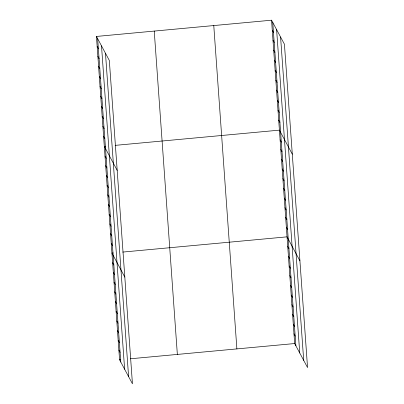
<?xml version="1.0" encoding="UTF-8"?>
<svg xmlns="http://www.w3.org/2000/svg" width="404" height="404" viewBox="0 0 404 404"><rect width="100%" height="100%" fill="white"/><g stroke="black" fill="none" stroke-linecap="round" stroke-linejoin="round"><path stroke-width="0.61" d="M96.45 36.441L109.327 60.454L132.446 383.8L119.569 359.782L96.45 36.441L271.554 20.2L284.431 44.218L307.55 367.559L294.673 343.546L271.554 20.2M105.515 146.263L104.313 146.379L117.19 170.392M115.145 145.374L279.416 130.138L292.294 154.151M113.145 252.97L111.938 253.081L124.816 277.099M122.776 252.076L287.042 236.84L299.919 260.858M119.569 359.782L120.771 359.671M130.401 358.777L294.673 343.546M272.271 30.194L273.478 32.451M272.983 40.188L274.195 42.445M273.7 50.182L274.907 52.439M274.412 60.176L275.624 62.433M275.129 70.17L276.336 72.427M275.841 80.164L277.053 82.421M276.558 90.158L277.765 92.415M277.27 100.157L278.482 102.409M277.987 110.151L279.194 112.403M278.699 120.145L279.911 122.397M280.108 139.84L281.315 142.092M280.8 149.536L282.012 151.793M281.497 159.237L282.704 161.494M282.189 168.938L283.396 171.195M282.881 178.639L284.093 180.896M283.578 188.34L284.785 190.592M284.27 198.041L285.476 200.293M284.961 207.742L286.173 209.994M285.658 217.438L286.865 219.695M286.35 227.139L287.557 229.396M287.739 246.541L288.946 248.798M288.431 256.242L289.638 258.494M289.123 265.943L290.335 268.195M289.82 275.644L291.026 277.896M290.511 285.34L291.718 287.598M291.203 295.041L292.415 297.299M291.9 304.742L293.107 307M292.592 314.443L293.799 316.701M293.284 324.144L294.496 326.397M293.981 333.845L295.188 336.098M97.167 46.435L98.374 48.692M97.879 56.429L99.091 58.686M98.596 66.423L99.803 68.68M99.308 76.417L100.52 78.674M100.025 86.411L101.232 88.668M100.737 96.404L101.949 98.662M101.455 106.398L102.661 108.656M102.167 116.392L103.379 118.65M102.884 126.386L104.091 128.644M103.596 136.385L104.808 138.638M105.005 156.075L106.212 158.333M105.697 165.776L106.908 168.034M106.393 175.477L107.6 177.735M107.085 185.178L108.292 187.436M107.777 194.879L108.989 197.132M108.474 204.581L109.681 206.833M109.166 214.282L110.373 216.534M109.858 223.978L111.07 226.235M110.555 233.679L111.762 235.936M111.246 243.38L112.453 245.637M112.635 262.782L113.842 265.034M113.327 272.483L114.534 274.735M114.019 282.184L115.231 284.436M114.716 291.88L115.923 294.137M115.408 301.581L116.615 303.838M116.1 311.282L117.312 313.539M116.796 320.983L118.003 323.24M117.488 330.684L118.695 332.936M118.18 340.385L119.392 342.637M118.872 350.086L120.084 352.339M280.583 37.037L303.697 360.378M276.614 29.638L299.733 352.98M272.766 22.457L295.88 345.799M213.772 25.558L236.885 348.904M154.237 31.083L177.351 354.424M105.479 53.278L128.593 376.619M101.51 45.874L124.629 369.221M97.662 38.693L120.776 362.04"/></g></svg>
